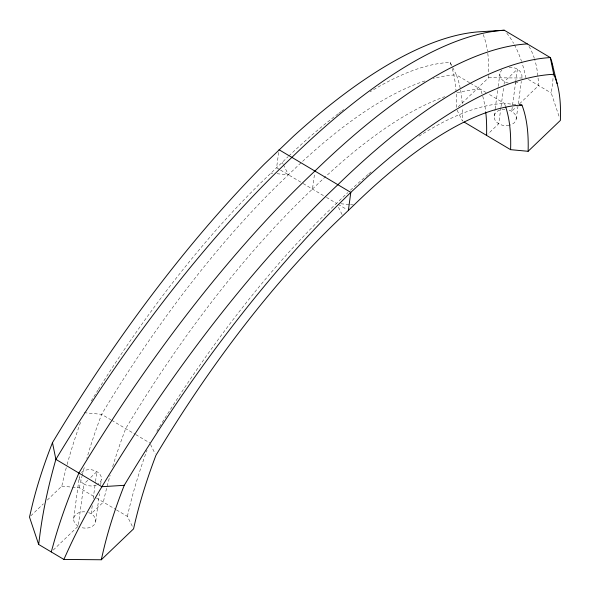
<?xml version="1.0" encoding="UTF-8"?>
<svg xmlns="http://www.w3.org/2000/svg" width="590" height="590" viewBox="0 0 590 590"><rect width="100%" height="100%" fill="white"/><g stroke="black" fill="none" stroke-linecap="round" stroke-linejoin="round"><path stroke-width="0.44" stroke-dasharray="2.95 2.21" d="M458.29 106.738L488.608 77.725L488.653 74.045M73.669 518.448L79.37 476.3M53.24 550.064L78.205 526.169L83.905 484.021A11.114 8.12 7.7 0 1 79.731 474.928M92.254 505.696L91.162 513.765L103.346 502.105A310.362 106.672 -59.3 0 1 110.124 475.282M93.227 498.521L95.41 482.377M95.528 481.484L96.863 471.617L90.381 477.819M95.698 521.486L99.452 493.683M100.669 484.715L101.391 479.338M278.657 152.434L276.585 167.752L279.749 169.625M112.69 466.572A310.362 106.672 -59.3 0 1 125.685 428.606A477.222 164.02 -59.3 0 1 312.479 189.08L314.558 173.726M494.199 116.001L495.047 109.725M495.172 108.826L498.078 87.305M498.203 86.406L499.9 73.853M500.917 107.579L498.734 123.723L487.827 134.151M501.035 106.679L503.58 87.851M504.067 84.259L504.428 81.567L517.393 69.17L515.815 80.823M515.697 81.722L511.692 111.318L516.294 106.915M516.221 119.033L518.168 104.688M518.286 103.788L521.317 81.368M558.966 116.112L551.237 93.028L551.79 89.245A277.219 61.508 -56.6 0 0 553.132 75.269M98.383 389.43A477.214 164.02 -59.3 0 1 270.928 173.165L282.241 162.331A477.214 164.02 -59.3 0 1 288.215 156.586M30.82 515.837L43.343 503.853M47.296 500.062L61.795 486.19A310.362 106.672 -59.3 0 1 66.899 465.377M87.792 480.297L83.905 484.021A11.114 8.12 7.7 0 0 96.598 484.95M519.576 103.774L538.633 85.535L538.309 81.243A274.711 94.422 -59.3 0 0 534.555 59.066M488.608 77.725L524.2 78.028M515.822 104.496L504.443 103.442L488.151 93.758M270.928 173.165L272.676 173.327M277.057 173.733L288.436 174.795A477.214 164.02 -59.3 0 1 425.766 80.683M340.902 203.779L349.656 204.59M350.526 204.671L354.03 204.995M84.134 412.69L101.642 414.32L110.95 419.851M61.795 486.19L71.427 487.082M72.305 487.163L79.303 487.812L95.595 497.495M528.389 79.451L551.237 93.028M469.537 82.696L456.35 74.864L450.163 62.407A477.214 164.02 -59.3 0 0 370.055 91.819M470.311 83.161L487.377 93.301M280.538 170.097L302.397 183.092M303.171 183.549L325.665 196.92M326.44 197.377L336.521 203.373A477.214 164.02 -59.3 0 1 347.79 192.635M338.107 204.31L346.795 209.472M111.724 420.309L134.992 434.144M135.774 434.601L149.735 442.898M96.369 497.96L115.758 509.48M116.532 509.944L127.396 516.398L132.809 527.298M457.088 110.19L462.501 121.09A310.362 106.672 -59.3 0 0 462.464 107.734M338.461 207.267L342.716 215.829M282.241 162.331L283.016 163.895M283.406 164.669L288.436 174.795A477.222 164.02 -59.3 0 0 101.642 414.32A310.362 106.672 -59.3 0 0 86.826 458.4M150.509 444.454L155.148 453.799M526.022 78.042L524.835 73.234A277.219 127.329 -62.2 0 0 521.597 61.603M506.825 33.232A277.219 127.329 -62.2 0 1 513.617 43.358M514.436 44.833A277.219 127.329 -62.2 0 1 521.354 60.866M483.195 34.574A267.484 91.937 -59.3 0 1 487.458 51.057M487.783 53.388A267.484 91.937 -59.3 0 1 488.668 73.123M482.037 93.832A310.362 106.672 -59.3 0 0 480.393 89.149A477.214 164.02 -59.3 0 0 454.787 93.478M482.76 96.295A310.362 106.672 -59.3 0 1 485.754 112.166M460.178 88.072A310.362 106.672 -59.3 0 0 456.35 74.864A477.214 164.02 -59.3 0 0 433.2 78.522M460.598 90.248A310.362 106.672 -59.3 0 1 462.383 106.038M312.479 189.08A477.214 164.02 -59.3 0 1 444.742 96.679M528.957 46.404A274.711 94.422 -59.3 0 1 534.289 58.233M450.163 62.407A310.362 106.672 -59.3 0 1 451.276 65.49M452.287 68.72A310.362 106.672 -59.3 0 1 456.313 108.634M288.879 155.952A477.214 164.02 -59.3 0 1 338.018 113.87M338.741 113.324A477.214 164.02 -59.3 0 1 340.902 111.694M341.617 111.163A477.214 164.02 -59.3 0 1 343.771 109.57M509.148 110.146A11.114 8.12 7.7 0 1 516.279 117.971A11.114 8.12 7.7 0 1 509.745 125.235M509.074 125.397A11.114 8.12 7.7 0 1 494.346 118.398A11.114 8.12 7.7 0 1 504.893 109.349M509.148 67.216A11.114 8.12 7.7 0 1 521.56 78.264M517.902 82.128A11.114 8.12 7.7 0 1 513.381 83.47M508.359 83.138A11.114 8.12 7.7 0 1 501.935 70.033M79.303 487.812A310.362 106.672 -59.3 0 1 81.995 476.292M82.202 475.459A310.362 106.672 -59.3 0 1 84.407 467.007M67.135 464.522A310.362 106.672 -59.3 0 1 80.845 421.562M91.207 401.023A477.214 164.02 -59.3 0 1 97.903 390.204M88.618 512.599A11.114 8.12 7.7 0 1 95.027 523.514A11.114 8.12 7.7 0 1 80.749 527.342M78.205 526.169A11.114 8.12 7.7 0 1 74.34 516.42A11.114 8.12 7.7 0 1 85.808 511.928M81.413 472.487A11.114 8.12 7.7 0 1 97.977 472.369A11.114 8.12 7.7 0 1 97.372 484.574M505.556 106.525A310.362 106.672 -59.3 0 0 504.443 103.442A477.214 164.02 -59.3 0 0 419.003 136.194M350.431 190.179A477.214 164.02 -59.3 0 1 368.108 174.456M368.816 173.851A477.214 164.02 -59.3 0 1 371.648 171.447M156.8 431.231A477.222 164.02 -59.3 0 1 336.521 203.373M127.396 516.398A310.362 106.672 -59.3 0 1 147.028 450.163"/><path stroke-width="0.89" d="M464.057 122.012L510.593 149.668L528.102 151.298A310.362 106.672 -59.3 0 0 521.944 105.072A477.214 164.02 -59.3 0 0 354.03 204.995L342.716 215.829A477.214 164.02 -59.3 0 0 155.922 455.355A310.362 106.672 -59.3 0 0 133.583 528.854L101.288 559.763L63.875 559.438L38.66 544.459L39.537 537.667A277.219 112.786 -66.5 0 1 55.888 459.374L52.473 442.648A600.974 206.552 -59.3 0 1 264.327 164.123L293.606 136.106A600.974 206.552 -59.3 0 1 481.934 31.639L504.303 30.238L550.3 57.577A277.219 61.508 -56.6 0 1 552.727 66.596M348.373 210.416L350.807 192.392L365.394 178.77A600.974 206.552 -59.3 0 1 553.722 74.303L550.3 57.577A611.675 210.232 -59.3 0 0 337.923 184.685A611.675 210.232 -59.3 0 0 101.893 486.713A277.219 76.051 -52.5 0 0 66.486 553.686L63.875 559.438M101.288 559.763L102.638 553.922A267.484 91.937 -59.3 0 1 124.254 485.312A600.974 206.552 -59.3 0 1 336.116 206.788L350.807 192.392L279.018 149.727M51.264 551.945L53.019 545.676A274.711 94.422 -59.3 0 1 78.89 473.04A611.675 210.232 -59.3 0 1 314.92 171.019A611.675 210.232 -59.3 0 1 527.305 43.911M528.102 151.298L560.397 120.39L560.456 115.788A267.484 91.937 -59.3 0 0 553.722 74.303M124.254 485.312L101.893 486.713L55.888 459.374A611.675 210.232 -59.3 0 1 291.925 157.346A611.675 210.232 -59.3 0 1 504.303 30.238M519.318 104.828L521.944 105.072M38.66 544.459L29.5 517.098L30.857 511.257A267.484 91.937 -59.3 0 1 52.473 442.648M552.321 64.067L557.122 83.633M485.754 112.166A310.362 106.672 -59.3 0 1 486.551 135.383M505.822 107.321A310.362 106.672 -59.3 0 1 510.593 149.668"/></g></svg>
